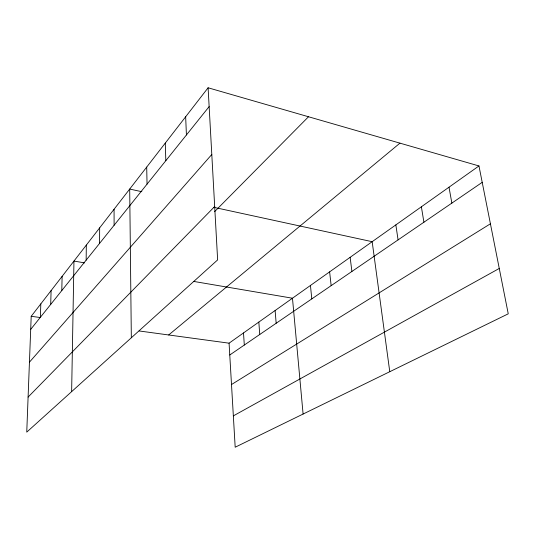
<?xml version="1.0" encoding="UTF-8"?>
<svg xmlns="http://www.w3.org/2000/svg" width="535" height="535" viewBox="0 0 535 535"><rect width="100%" height="100%" fill="white"/><g stroke="black" fill="none" stroke-linecap="round" stroke-linejoin="round"><path stroke-width="0.8" d="M99.584 243.385L99.657 227.87M86.148 260.15L86.322 245.09M71.636 391.627L73.957 261.067L84.61 262.879M61.786 290.572L62.12 276.361M50.698 304.408L51.099 290.592M40.366 317.308L40.82 303.873M208.102 87.78L31.204 316.299L26.75 432.126L217.638 259.903L208.102 87.78L478.965 165.95L508.25 313.824L235.186 447.22L229.074 343.176L478.965 165.95M30.702 329.373L209.145 106.605M29.438 362.168L211.8 154.475M28.094 397.09L214.682 206.523M214.568 211.693L308.508 116.757M168.679 334.97L399.953 143.146M229.769 354.986L482.216 182.348M231.501 384.538L490.421 223.797M233.347 415.882L499.269 268.456M31.204 316.299L40.178 317.516M139.08 330.951L229.074 343.176M193.616 281.41L292.471 298.216L303.098 414.043M141.828 191.704L129.697 189.069L131.329 337.772M213.94 207.353L372.166 241.693L389.768 371.705M448.999 187.203L451.861 203.106M421.379 206.791L423.907 222.219M395.846 224.901L398.08 239.887M350.151 257.308L351.89 271.472M329.62 271.867L331.158 285.65M310.44 285.469L311.798 298.891M275.117 310.521L276.167 323.254M258.826 322.077L259.749 334.489M243.505 332.937L244.308 345.042M185.658 116.777L186.421 134.974M165.282 143.099L165.817 160.694M146.704 167.101L147.045 184.127M114.069 209.259L114.109 225.248"/></g></svg>
